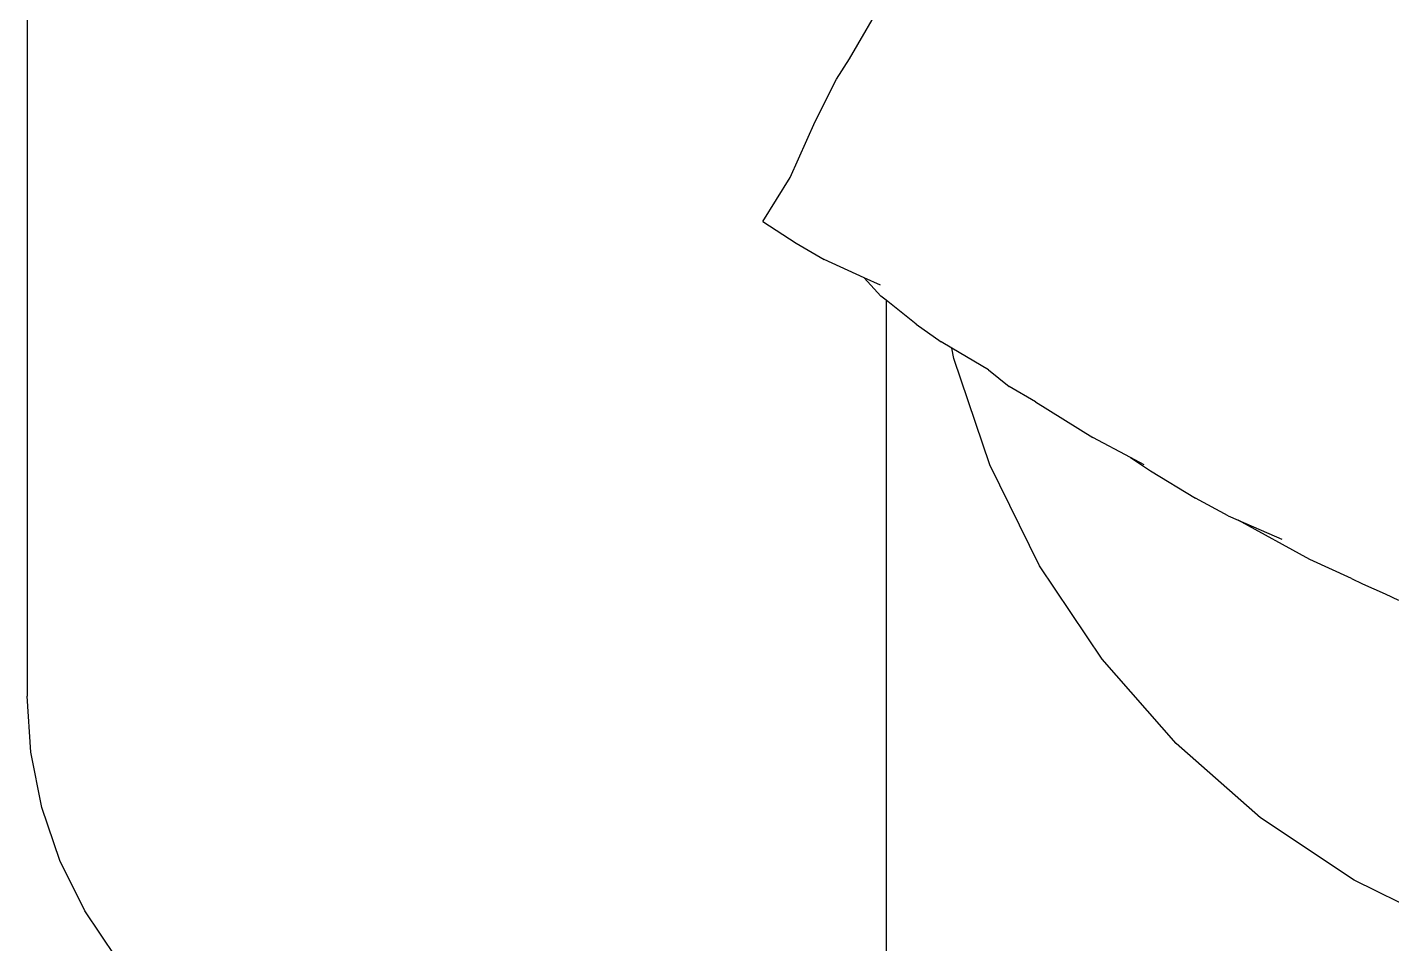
# Model space of a CAD drawing. Header units: inches. Extents: x 9636 to 21597, y -10243 to 557.
# Drawn here: x 13020.69 to 13029.39, y -8627.75 to -8621.9 of the extents above; entities that cross this region are included whole.
import ezdxf

# ---------------------------------------------------------------- set-up
doc = ezdxf.new("R2010")
doc.units = ezdxf.units.IN
doc.header["$MEASUREMENT"] = 0
doc.layers.add('Edges', color=7, linetype='Continuous')

# ---------------------------------------------------------------- blocks, each defined once
blk = doc.blocks.new('Porch Swing Bed Twin Size pl')
at = {"layer": 'Edges'}
for p, q in [((108.7694, 37.3274), (108.7694, 41.1719)), ((112.3561, 40.3894), (112.5014, 40.1719)), ((106.121, 40.2595), (106.5903, 40.0281)), ((112.5014, 40.1719), (112.6171, 39.9373)), ((106.5903, 40.0281), (107.0253, 39.7374)), ((112.6171, 39.9373), (112.7012, 39.6895)), ((107.0253, 39.7374), (107.4187, 39.3924)), ((112.7012, 39.6895), (112.7522, 39.433)), ((112.7522, 39.433), (112.7694, 39.1719)), ((107.4187, 39.3924), (107.7637, 38.9991)), ((112.7694, 2.6719), (112.7694, 39.1719)), ((107.7637, 38.9991), (108.0544, 38.564)), ((106.4456, 38.695), (106.3838, 38.7236)), ((106.5512, 38.6489), (106.4456, 38.695)), ((106.6016, 38.6239), (106.5512, 38.6489)), ((106.6016, 38.6239), (106.7962, 38.5343)), ((106.7962, 38.5343), (107.1292, 38.3524)), ((108.0544, 38.564), (108.2858, 38.0947)), ((107.1292, 38.3524), (106.9272, 38.4402)), ((107.1769, 38.3317), (107.1292, 38.3524)), ((107.1769, 38.3317), (107.3286, 38.2499)), ((107.5376, 38.1217), (107.3286, 38.2499)), ((107.6306, 38.0604), (107.5376, 38.1217)), ((107.5674, 38.0939), (107.6306, 38.0604)), ((108.2858, 38.0947), (108.454, 37.5993)), ((107.6306, 38.0604), (107.8071, 37.9667)), ((108.0741, 37.8013), (107.8071, 37.9667)), ((108.0741, 37.8013), (108.1965, 37.7294)), ((108.2934, 37.652), (108.1965, 37.7294)), ((108.2934, 37.652), (108.4636, 37.551)), ((108.454, 37.5993), (108.4636, 37.551)), ((108.4636, 37.551), (108.5132, 37.5215)), ((108.6297, 37.4385), (108.5132, 37.5215)), ((108.6297, 37.4385), (108.7694, 37.3274)), ((108.7694, 37.3274), (108.7938, 37.308)), ((108.8716, 37.2226), (108.7938, 37.308)), ((108.7956, 37.2571), (108.8716, 37.2226)), ((108.8716, 37.2226), (109.0578, 37.1381)), ((109.1891, 37.0618), (109.0578, 37.1381)), ((109.3431, 36.9609), (109.1891, 37.0618)), ((109.3431, 36.9609), (109.2157, 36.7564)), ((109.2157, 36.7564), (109.1002, 36.4947)), ((109.1002, 36.4947), (109.0002, 36.2971)), ((109.0002, 36.2971), (108.9408, 36.2025)), ((108.9408, 36.2025), (108.7694, 35.9096))]:
    blk.add_line(p, q, dxfattribs=at)

msp = doc.modelspace()

# ---------------------------------------------------------------- block references
at = {"xscale": 1.370056412249949, "yscale": 1.370056412249949, "zscale": 1.370056412249949, "rotation": 180}
msp.add_blockref('Porch Swing Bed Twin Size pl', (13175.186, -8572.5015), dxfattribs=at)

doc.saveas('drawing.dxf')
